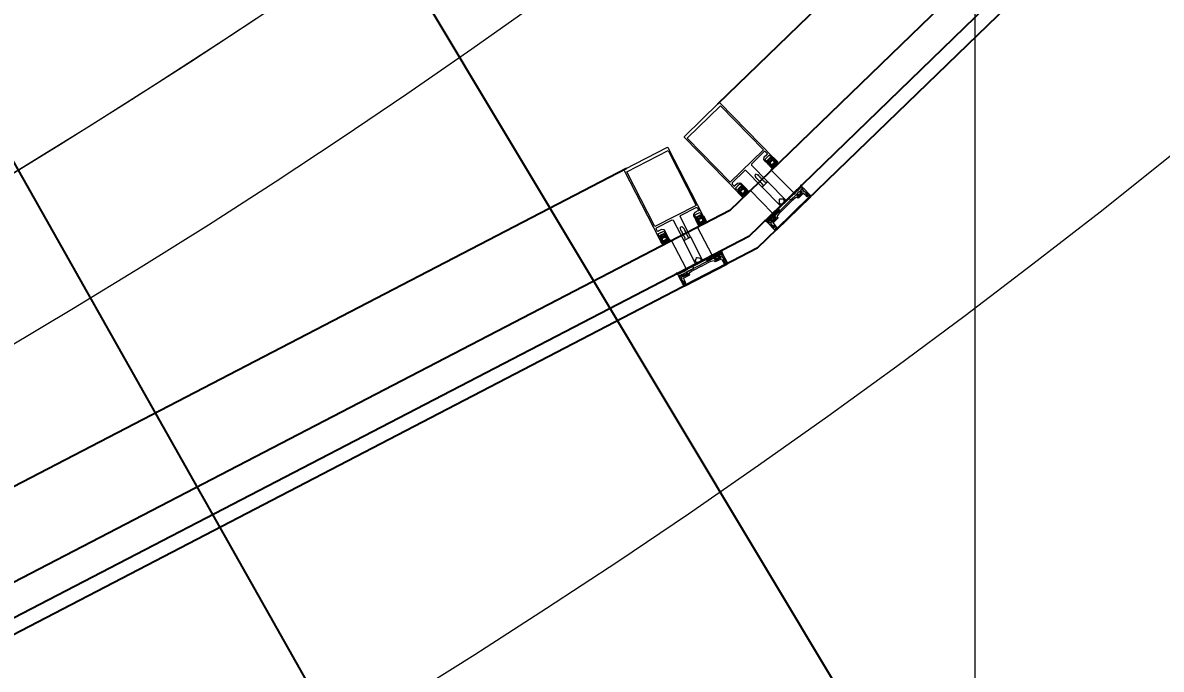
# Model space of a CAD drawing. Header units: millimetres. Extents: x -8417289 to 9420486, y 0 to 166066.
# Drawn here: x -57527 to -56055, y 107205 to 108042 of the extents above; entities that cross this region are included whole.
import ezdxf
from ezdxf import colors
from ezdxf.entities.mleader import LeaderData, LeaderLine
from ezdxf.math import Vec2, Vec3

# ---------------------------------------------------------------- set-up
doc = ezdxf.new("R2010")
doc.units = ezdxf.units.MM
doc.header["$MEASUREMENT"] = 0
doc.linetypes.add('CENTER', pattern=[2, 1.25, -0.25, 0.25, -0.25])
doc.layers.get('0').update_dxf_attribs({"color": 250, "lineweight": 9})
for name, color, linetype, lineweight in [('_АР ТЕКСТ', 250, 'Continuous', 25), ('АР_Оси', 195, 'Continuous', 9), ('АР_Перегородки витражные', 152, 'Continuous', 13), ('АР_Подоконники', 163, 'Continuous', 9), ('АР_Размеры дверей', 15, 'Continuous', 0), ('АР_Сущ Несущая стена', 216, 'Continuous', 30)]:
    doc.layers.add(name, color=color, linetype=linetype, lineweight=lineweight)
for name, color, linetype in [('Тонкая', 7, 'Continuous'), ('ТХ_привязки ЭО', 96, 'Continuous'), ('ТХ_привязки_ВК', 174, 'Continuous'), ('ТХ_привязки_СС', 3, 'Continuous')]:
    doc.layers.add(name, color=color, linetype=linetype)
doc.layers.get('АР_Размеры дверей').off()
doc.styles.add('ISOCPEUR', font='isocpeur.TTF')
pattern_1 = [(335.76716334, (-69115.3163, 318510.941), (0.651582564, 1.447617495), []), (65.76716334, (-69115.3163, 318510.941), (-1.447617495, 0.651582564), [])]

# ---------------------------------------------------------------- blocks, each defined once
blk = doc.blocks.new('_DotSmall')
at = {"color": 0, "linetype": 'ByBlock', "const_width": 0.5}
blk.add_lwpolyline([(-0.0625, 0, 1), (0.0625, 0, 1)], format="xyb", close=True, dxfattribs=at)
blk = doc.blocks.new('стойка витр.')
h = blk.add_hatch()
h.set_pattern_fill('ANSI37', scale=0.5, angle=-69.2328)
h.set_pattern_definition(pattern_1)
edge = h.paths.add_edge_path()
edge.add_line((-22.7, 14.1), (-23, 15))
edge.add_arc((-23.4, 14.9), 0.427, 20.7605, 72.3)
edge.add_arc((-23.2, 15.7), 0.427, 110.764, 252.288, ccw=False)
edge.add_line((-23.3, 16.1), (-22.3, 16.5))
edge.add_arc((-22.2, 16.3), 0.183, 20.749, 110.7854, ccw=False)
edge.add_line((-22.1, 16.4), (-22, 16.3))
edge.add_arc((-21.9, 16.3), 0.183, 200.7666, 335.778)
edge.add_line((-21.7, 16.3), (-21.1, 17.8))
edge.add_arc((-21.7, 18), 0.637, 344.3928, 381.7249)
edge.add_line((-21.1, 18.2), (-22.6, 22.1))
edge.add_arc((-23.2, 21.9), 0.637, 19.8094, 57.1415)
edge.add_line((-22.8, 22.4), (-24.3, 23.1))
edge.add_arc((-24.4, 23), 0.183, 65.7564, 200.7677)
edge.add_line((-24.5, 22.9), (-24.5, 22.8))
edge.add_arc((-24.7, 22.7), 0.183, -69.251, 20.7854, ccw=False)
edge.add_line((-24.6, 22.6), (-25.6, 22.2))
edge.add_arc((-25.8, 22.6), 0.427, 149.2464, 290.7703, ccw=False)
edge.add_arc((-26.5, 23), 0.427, 329.2344, 380.7738)
edge.add_line((-26.1, 23.2), (-26.5, 24.2))
edge.add_arc((-26.7, 24.1), 0.183, 20.749, 110.7854)
edge.add_line((-26.7, 24.3), (-33.5, 21.7))
edge.add_arc((-33.4, 21.4), 0.306, 107.612, 200.6883)
edge.add_line((-33.7, 21.3), (-33.4, 20.7))
edge.add_arc((-33.1, 20.8), 0.304, 200.7453, 225.8124)
edge.add_line((-33.3, 20.5), (-31.8, 18.9))
edge.add_arc((-32, 18.7), 0.305, -108.8628, 45.7814, ccw=False)
edge.add_arc((-28.7, 27.8), 9.95, 231.9543, 250.0412, ccw=False)
edge.add_arc((-35.1, 19.6), 0.4, 42.3093, 119.225)
edge.add_arc((-34.9, 19.6), 0.602, 134.395, 228.6478)
edge.add_arc((-28.5, 27.8), 11, 232.0873, 240.8889)
edge.add_arc((-36.9, 12.9), 6.09, 40.7589, 60.6144, ccw=False)
edge.add_arc((-32.5, 16.6), 0.305, -34.8959, 41.6027, ccw=False)
edge.add_line((-32.3, 16.5), (-32.8, 15.8))
edge.add_arc((-32.5, 15.6), 0.305, 145.1101, 256.4243)
edge.add_line((-32.6, 15.3), (-31.7, 15.1))
edge.add_arc((-31.8, 14.8), 0.305, -34.8899, 76.4243, ccw=False)
edge.add_line((-31.5, 14.6), (-32.1, 13.9))
edge.add_arc((-31.8, 13.7), 0.305, 145.1101, 256.4243)
edge.add_line((-31.9, 13.4), (-31, 13.2))
edge.add_arc((-31.1, 12.9), 0.305, -24.2247, 76.4204, ccw=False)
edge.add_line((-30.8, 12.8), (-31.6, 11.1))
edge.add_arc((-31.3, 11), 0.305, 155.7711, 290.7403)
edge.add_line((-31.2, 10.7), (-22.8, 13.9))
edge.add_arc((-22.9, 14.1), 0.183, 290.749, 380.749)
edge = h.paths.add_edge_path(flags=16)
edge.add_line((-23.1, 21), (-22.2, 18.6))
edge.add_arc((-22.7, 18.4), 0.541, -69.2328, 20.7672, ccw=False)
edge.add_line((-22.5, 17.9), (-23.4, 17.6))
edge.add_arc((-23.6, 18.1), 0.541, 200.7672, 290.7672, ccw=False)
edge.add_line((-24.1, 17.9), (-25, 20.3))
edge.add_arc((-24.5, 20.5), 0.541, 110.7672, 200.7672, ccw=False)
edge.add_line((-24.7, 21), (-23.8, 21.4))
edge.add_arc((-23.6, 20.8), 0.541, 20.7672, 110.7672, ccw=False)
edge = h.paths.add_edge_path(flags=16)
edge.add_line((-26.9, 20.3), (-25.5, 16.7))
edge.add_arc((-26, 16.5), 0.541, -69.2328, 20.7672, ccw=False)
edge.add_line((-25.8, 16), (-28.2, 15.1))
edge.add_arc((-28.4, 15.6), 0.541, 200.7672, 290.7672, ccw=False)
edge.add_line((-28.9, 15.4), (-30.3, 19))
edge.add_arc((-29.8, 19.2), 0.541, 110.7672, 200.7672, ccw=False)
edge.add_line((-30, 19.7), (-27.5, 20.6))
edge.add_arc((-27.4, 20.1), 0.541, 20.7672, 110.7672, ccw=False)
h = blk.add_hatch()
h.set_pattern_fill('ANSI37', scale=0.5, angle=-69.2328)
h.set_pattern_definition(pattern_1)
edge = h.paths.add_edge_path()
edge.add_line((-7.6, -25.6), (-7.3, -26.5))
edge.add_arc((-7.7, -26.7), 0.427, -30.7656, 20.7738, ccw=False)
edge.add_arc((-6.9, -27.1), 0.427, 149.2464, 290.7703)
edge.add_line((-6.8, -27.5), (-5.8, -27.1))
edge.add_arc((-5.8, -27), 0.183, 290.749, 380.7854)
edge.add_line((-5.7, -26.9), (-5.7, -26.8))
edge.add_arc((-5.5, -26.7), 0.183, 65.7564, 200.7677, ccw=False)
edge.add_line((-5.5, -26.5), (-4, -27.3))
edge.add_arc((-4.3, -27.8), 0.637, 19.8094, 57.1415, ccw=False)
edge.add_line((-3.7, -27.6), (-2.3, -31.5))
edge.add_arc((-2.9, -31.7), 0.637, -15.6072, 21.7249, ccw=False)
edge.add_line((-2.2, -31.9), (-2.8, -33.4))
edge.add_arc((-3, -33.4), 0.183, 200.7666, 335.778, ccw=False)
edge.add_line((-3.2, -33.4), (-3.2, -33.3))
edge.add_arc((-3.4, -33.4), 0.183, 20.749, 110.7854)
edge.add_line((-3.5, -33.2), (-4.5, -33.6))
edge.add_arc((-4.3, -34), 0.427, 110.764, 252.288)
edge.add_arc((-4.6, -34.8), 0.427, 20.7605, 72.3, ccw=False)
edge.add_line((-4.2, -34.6), (-3.8, -35.7))
edge.add_arc((-4, -35.7), 0.183, -69.251, 20.7854, ccw=False)
edge.add_line((-3.9, -35.9), (-10.6, -38.5))
edge.add_arc((-10.8, -38.2), 0.306, 200.846, 293.9223, ccw=False)
edge.add_line((-11, -38.3), (-11.3, -37.6))
edge.add_arc((-11, -37.5), 0.304, 175.722, 200.789, ccw=False)
edge.add_line((-11.3, -37.5), (-11.3, -35.2))
edge.add_arc((-11.6, -35.2), 0.305, 355.7529, 510.3972)
edge.add_arc((-3.1, -39.8), 9.95, 151.4932, 169.58)
edge.add_arc((-13.3, -38), 0.4, 282.3093, 359.225, ccw=False)
edge.add_arc((-13.2, -37.8), 0.602, 172.8865, 267.1393, ccw=False)
edge.add_arc((-2.9, -39.7), 11, 160.6454, 169.447, ccw=False)
edge.add_arc((-19.1, -34.1), 6.09, 340.92, 360.7754)
edge.add_arc((-13.3, -34), 0.305, 359.9316, 436.4302)
edge.add_line((-13.2, -33.7), (-14.1, -33.5))
edge.add_arc((-14, -33.2), 0.305, 145.1101, 256.4243, ccw=False)
edge.add_line((-14.3, -33), (-13.7, -32.3))
edge.add_arc((-14, -32.2), 0.305, 325.1101, 436.4243)
edge.add_line((-13.9, -31.9), (-14.8, -31.7))
edge.add_arc((-14.7, -31.4), 0.305, 145.1101, 256.4243, ccw=False)
edge.add_line((-15, -31.2), (-14.4, -30.5))
edge.add_arc((-14.7, -30.3), 0.305, 325.1139, 425.759)
edge.add_line((-14.6, -30), (-16.3, -29.3))
edge.add_arc((-16.2, -29), 0.305, 110.794, 245.7633, ccw=False)
edge.add_line((-16.3, -28.7), (-7.9, -25.5))
edge.add_arc((-7.8, -25.7), 0.183, 20.7854, 110.7854, ccw=False)
edge = h.paths.add_edge_path(flags=16)
edge.add_line((-3.3, -31.1), (-4.3, -28.7))
edge.add_arc((-4.8, -28.9), 0.541, 20.7672, 110.7672)
edge.add_line((-5, -28.3), (-5.9, -28.7))
edge.add_arc((-5.7, -29.2), 0.541, 110.7672, 200.7672)
edge.add_line((-6.2, -29.4), (-5.3, -31.8))
edge.add_arc((-4.8, -31.6), 0.541, 200.7672, 290.7672)
edge.add_line((-4.6, -32.1), (-3.7, -31.8))
edge.add_arc((-3.9, -31.3), 0.541, 290.7672, 380.7672)
edge = h.paths.add_edge_path(flags=16)
edge.add_line((-6.7, -33), (-8, -29.4))
edge.add_arc((-8.5, -29.6), 0.541, 20.7672, 110.7672)
edge.add_line((-8.7, -29.1), (-11.1, -30))
edge.add_arc((-10.9, -30.5), 0.541, 110.7672, 200.7672)
edge.add_line((-11.4, -30.7), (-10.1, -34.3))
edge.add_arc((-9.6, -34.1), 0.541, 200.7672, 290.7672)
edge.add_line((-9.4, -34.6), (-7, -33.7))
edge.add_arc((-7.2, -33.2), 0.541, 290.7672, 380.7672)
h = blk.add_hatch()
h.set_pattern_fill('ANSI37', scale=0.5, angle=-69.2328)
h.set_pattern_definition([(335.76716334, (-69115.9168, 318510.7132), (0.651582564, 1.447617495), []), (65.76716334, (-69115.9168, 318510.7132), (-1.447617495, 0.651582564), [])])
edge = h.paths.add_edge_path()
edge.add_arc((-61.4, -46.2), 0.549, 155.7657, 200.7672)
edge.add_line((-61.9, -46), (-61.2, -44.4))
edge.add_arc((-61, -44.5), 0.183, 20.7672, 155.7657)
edge.add_line((-60.9, -44.4), (-60.8, -44.6))
edge.add_arc((-60.6, -44.6), 0.183, 200.7672, 290.7672)
edge.add_line((-60.6, -44.7), (-59.4, -44.3))
edge.add_arc((-59.6, -43.9), 0.427, -69.2328, 72.2936)
edge.add_arc((-59.3, -43.1), 0.427, 200.7672, 252.2936)
edge.add_line((-59.7, -43.2), (-63, -34.5))
edge.add_arc((-62.7, -34.4), 0.305, 110.7672, 200.7672)
edge.add_line((-62.8, -34.1), (-60.6, -33.3))
edge.add_arc((-60.4, -33.6), 0.304, 76.4029, 110.7672)
edge.add_line((-60.4, -33.3), (-60.1, -33.6))
edge.add_arc((-108.2, -55.9), 53, 16.7114, 24.8229)
edge.add_line((-57.4, -40.6), (-57.9, -41.3))
edge.add_arc((-57.7, -41.5), 0.305, 145.1109, 256.4234)
edge.add_line((-57.7, -41.8), (-56.9, -42))
edge.add_arc((-57, -42.3), 0.305, -34.8891, 76.4234)
edge.add_line((-56.7, -42.5), (-57.2, -43.3))
edge.add_arc((-56.9, -43.5), 0.305, 145.1109, 256.4234)
edge.add_line((-57, -43.8), (-56.1, -44))
edge.add_arc((-56.2, -44.3), 0.305, -34.8891, 76.4234)
edge.add_line((-56, -44.4), (-56.5, -45.1))
edge.add_arc((-56.2, -45.3), 0.305, 145.1109, 256.4234)
edge.add_line((-56.3, -45.6), (-55.4, -45.8))
edge.add_arc((-55.5, -46.1), 0.305, -34.8891, 76.4234)
edge.add_line((-55.3, -46.3), (-55.8, -47))
edge.add_arc((-55.5, -47.2), 0.305, 145.1109, 256.4234)
edge.add_line((-55.6, -47.5), (-54.7, -47.8))
edge.add_arc((-54.8, -48.1), 0.305, -34.8891, 76.4234)
edge.add_line((-54.5, -48.3), (-55, -49))
edge.add_arc((-54.8, -49.1), 0.305, 145.1109, 256.4234)
edge.add_line((-54.8, -49.4), (-54, -49.6))
edge.add_arc((-54.1, -49.9), 0.305, -34.8891, 76.4234)
edge.add_line((-53.8, -50.1), (-54.3, -50.8))
edge.add_arc((-54.1, -51), 0.305, 145.1109, 256.4234)
edge.add_line((-54.1, -51.3), (-53.3, -51.5))
edge.add_arc((-53.4, -51.8), 0.305, -43.6751, 76.4279)
edge.add_line((-53.1, -52), (-53.8, -52.6))
edge.add_arc((-53.6, -52.8), 0.305, 136.3286, 262.7471)
edge.add_arc((-54.6, -61.1), 7.99, 59.586, 82.7471)
edge.add_arc((-50.7, -54.4), 0.305, 253.291, 419.586)
edge.add_arc((-52.6, -60.5), 6.03, 73.291, 110.7672)
edge.add_line((-54.7, -54.9), (-54.8, -54.9))
edge.add_arc((-55, -54.5), 0.427, 200.7672, 290.7672)
edge.add_line((-55.4, -54.7), (-56.7, -51.1))
edge.add_arc((-56.3, -51), 0.427, 149.2366, 200.7672)
edge.add_arc((-57, -50.5), 0.427, -30.7634, 40.0143)
edge.add_arc((-57, -50.5), 0.427, 40.0005, 110.7672)
edge.add_line((-57.2, -50.1), (-58.3, -50.6))
edge.add_arc((-58.3, -50.7), 0.183, 110.7672, 200.7672)
edge.add_line((-58.4, -50.8), (-58.4, -51))
edge.add_arc((-58.5, -51.1), 0.183, 245.7686, 380.7672)
edge.add_line((-58.6, -51.3), (-60.2, -50.6))
edge.add_arc((-60, -50.1), 0.549, 200.7672, 245.7686)
edge.add_line((-60.5, -50.3), (-61.9, -46.4))
edge = h.paths.add_edge_path(flags=16)
edge.add_arc((-59.4, -49), 0.541, 200.7672, 290.7672)
edge.add_line((-60.8, -46.8), (-59.9, -49.2))
edge.add_arc((-60.3, -46.6), 0.541, 110.7672, 200.7672)
edge.add_line((-59.3, -45.7), (-60.5, -46.1))
edge.add_arc((-59.1, -46.2), 0.541, 20.7672, 110.7672)
edge.add_line((-57.7, -48.4), (-58.6, -46))
edge.add_arc((-58.2, -48.6), 0.541, -69.2328, 20.7672)
edge.add_line((-59.2, -49.5), (-58, -49.1))
at = {"lineweight": 0, "ltscale": 100, "transparency": 33554687}
for points in [[(65.9, 59.3), (-26.6, 24.2), (-25.9, 22.2), (-25.3, 22), (-24.8, 22.1), (-25.2, 23.2), (-20.5, 24.9), (-19.2, 21.4), (-18.8, 21.3), (-19, 20.8), (-17.7, 17.4), (-22.4, 15.6), (-22.7, 16.5), (-23.2, 16.4), (-23.4, 15.7), (-22.8, 13.9), (-17.2, 16), (-16.2, 17), (-15.5, 19.8), (-15.4, 20.1), (-17, 24.3), (-17.4, 24.6), (-17.5, 25.4), (-13.7, 26.9), (-12.5, 26.3), (-4.3, 4.8), (-4.9, 3.6), (-32.7, -7), (-32.8, -7.4), (-32.4, -8.4), (-31.1, -9.1), (-30.3, -8.8), (-29.8, -9.1), (-28.6, -8.7), (-28.6, -8.2), (-28.2, -8.5), (-27, -8.1), (-26.9, -7.5), (-26.5, -7.9), (-25.3, -7.5), (-25.3, -6.9), (-24.8, -7.2), (-23.6, -6.8), (-23.6, -6.3), (-23.1, -6.6), (-21.9, -6.2), (-21.9, -5.6), (-21.5, -6), (-20.3, -5.6), (-20.2, -5), (-19.8, -5.3), (-18.6, -4.9), (-18.4, -4.3), (-18, -4.7), (-17.4, -4.4), (-15.1, -4.8), (-14.5, -6.4), (-15.8, -7.9), (-15.9, -8.7), (-16.3, -8.3), (-17.4, -8.8), (-17.6, -9.3), (-18, -9), (-19.1, -9.4), (-19.3, -10), (-19.7, -9.6), (-20.8, -10.1), (-20.9, -10.6), (-21.4, -10.3), (-22.5, -10.7), (-22.6, -11.2), (-23, -10.9), (-24.3, -11.3), (-24.3, -11.9), (-24.7, -11.5), (-25.8, -12), (-26, -12.5), (-26.4, -12.2), (-27.6, -12.6), (-27.6, -13.1), (-28.1, -12.8), (-29.3, -13.3), (-29.3, -13.8), (-29.9, -15.1), (-29.5, -16.2), (-29.1, -16.3), (-1.3, -5.8), (-0.1, -6.4), (8.1, -27.9), (7.6, -29.2), (3.8, -30.6), (3.2, -29.8), (3.4, -29.5), (1.7, -25.2), (1.6, -25.1), (-0.9, -23.4), (-2.3, -23.3), (-7.8, -25.4), (-7.2, -27.2), (-6.5, -27.6), (-6, -27.4), (-6.4, -26.4), (-1.7, -24.6), (-0.4, -28.2), (0, -28.3), (-0.2, -28.7), (1.1, -32.2), (-3.6, -33.9), (-3.9, -33), (-4.4, -33.2), (-4.6, -33.8), (-4, -35.7), (88.6, -0.5), (89.2, 0.7), (67.2, 58.7)], [(63.8, 56.3), (85.1, 0.2), (10.6, -28), (-10.6, 28)], [(-68.6, -58.5), (-90.2, -1.6), (-90, -1.3), (-89, -0.9), (-88.6, -1), (-87.7, -3.3), (-87.4, -3.4), (-86.7, -3.2), (-86.4, -2.8), (-87.3, -0.5), (-87.2, -0.2), (-82, 1.7), (-80.5, 1.3), (-79.7, 1.5), (-77.3, 4.2), (-77.8, 4.8), (-90.5, 0), (-91.4, -2), (-69.8, -59.1), (-67.8, -59.9), (-55.1, -55.1), (-55.2, -54.3), (-58.7, -53.8), (-59.5, -54.2), (-60.2, -55.7), (-65.4, -57.6), (-65.7, -57.4), (-66.6, -55.1), (-67, -55), (-67.7, -55.3), (-67.9, -55.6), (-67, -57.9), (-67.2, -58.3), (-68.2, -58.7)]]:
    blk.add_lwpolyline(points, close=True, dxfattribs=at)
at = {"color": 7, "lineweight": 0, "ltscale": 100, "transparency": 33554687}
for points in [[(-22.7, 14.1), (-23, 15, 0.228752), (-23.3, 15.3, -0.710164), (-23.3, 16.1), (-22.3, 16.5, -0.4144), (-22.1, 16.4), (-22, 16.3, 0.66825), (-21.7, 16.3), (-21.1, 17.8, 0.164348), (-21.1, 18.2), (-22.6, 22.1, 0.164348), (-22.8, 22.4), (-24.3, 23.1, 0.66825), (-24.5, 22.9), (-24.5, 22.8, -0.4144), (-24.6, 22.6), (-25.6, 22.2, -0.710164), (-26.1, 22.8, 0.228752), (-26.1, 23.2), (-26.5, 24.2, 0.4144), (-26.7, 24.3), (-33.5, 21.7, 0.430028), (-33.7, 21.3), (-33.4, 20.7, 0.109814), (-33.3, 20.5), (-31.8, 18.9, -0.800036), (-32.1, 18.4, -0.079083), (-34.8, 19.9, 0.348803), (-35.3, 20, 0.436125), (-35.3, 19.1, 0.038423), (-33.9, 18.2, -0.086853), (-32.3, 16.9, -0.346763), (-32.3, 16.5), (-32.8, 15.8, 0.527877), (-32.6, 15.3), (-31.7, 15.1, -0.527877), (-31.5, 14.6), (-32.1, 13.9, 0.527877), (-31.9, 13.4), (-31, 13.2, -0.469739), (-30.8, 12.8), (-31.6, 11.1, 0.667984), (-31.2, 10.7), (-22.8, 13.9, 0.414214)], [(-74.1, 3.3, 0.57795), (-74.3, 3.8), (-75.2, 3.8, -0.615334), (-75.4, 4.3, 0.101403), (-73.8, 7.1, 0.887085), (-74.4, 7.4, -0.164997), (-77.4, 4.9), (-77.5, 4.9, 0.414304), (-77.7, 4.3), (-76.4, 0.8, 0.228696), (-76.1, 0.5, -0.319049), (-75.8, 0.1, -0.319002), (-76.1, -0.3), (-77.2, -0.7, -0.4144), (-77.5, -0.6), (-77.6, -0.4, 0.668339), (-77.9, -0.4), (-78.6, -1.9, 0.198883), (-78.6, -2.4), (-77.2, -6.2, 0.198883), (-76.9, -6.5), (-75.3, -7.3, 0.668339), (-75.1, -7), (-75.1, -6.8, -0.4144), (-75, -6.6), (-73.9, -6.1, -0.710202), (-73.4, -6.7, 0.228696), (-73.4, -7.1), (-70.1, -15.8, 0.414362), (-69.7, -16), (-67.4, -15.1, 0.151171), (-67.3, -15), (-67.3, -14.6, 0.035408), (-69.9, -7.6), (-70.8, -7.4, -0.527868), (-71, -6.9), (-70.5, -6.2, 0.527868), (-70.6, -5.7), (-71.5, -5.4, -0.527868), (-71.7, -4.9), (-71.2, -4.2, 0.527868), (-71.4, -3.7), (-72.3, -3.5, -0.527868), (-72.4, -3.1), (-71.9, -2.4, 0.527868), (-72.1, -1.9), (-73, -1.7, -0.527868), (-73.1, -1.2), (-72.7, -0.4, 0.527868), (-72.8, 0.1), (-73.7, 0.3, -0.527868), (-73.9, 0.8), (-73.4, 1.5, 0.527868), (-73.5, 1.9), (-74.4, 2.1, -0.527868), (-74.6, 2.6)], [(-7.6, -25.6), (-7.3, -26.5, -0.228752), (-7.3, -26.9, 0.710164), (-6.8, -27.5), (-5.8, -27.1, 0.4144), (-5.7, -26.9), (-5.7, -26.8, -0.66825), (-5.5, -26.5), (-4, -27.3, -0.164348), (-3.7, -27.6), (-2.3, -31.5, -0.164348), (-2.2, -31.9), (-2.8, -33.4, -0.66825), (-3.2, -33.4), (-3.2, -33.3, 0.4144), (-3.5, -33.2), (-4.5, -33.6, 0.710164), (-4.5, -34.4, -0.228752), (-4.2, -34.6), (-3.8, -35.7, -0.4144), (-3.9, -35.9), (-10.6, -38.5, -0.430028), (-11, -38.3), (-11.3, -37.6, -0.109814), (-11.3, -37.5), (-11.3, -35.2, 0.800036), (-11.8, -35.1, 0.079083), (-12.9, -38, -0.348803), (-13.2, -38.4, -0.436125), (-13.8, -37.7, -0.038423), (-13.3, -36.1, 0.086853), (-13, -34, 0.346763), (-13.2, -33.7), (-14.1, -33.5, -0.527877), (-14.3, -33), (-13.7, -32.3, 0.527877), (-13.9, -31.9), (-14.8, -31.7, -0.527877), (-15, -31.2), (-14.4, -30.5, 0.469739), (-14.6, -30), (-16.3, -29.3, -0.667984), (-16.3, -28.7), (-7.9, -25.5, -0.414214)], [(-53.3, -51.5, -0.57795), (-53.1, -52), (-53.8, -52.6, 0.615334), (-53.6, -53.1, -0.101403), (-50.6, -54.2, -0.887085), (-50.8, -54.7, 0.164997), (-54.7, -54.9), (-54.8, -54.9, -0.414304), (-55.4, -54.7), (-56.7, -51.1, -0.228696), (-56.7, -50.8, 0.319049), (-56.7, -50.3, 0.319002), (-57.2, -50.1), (-58.3, -50.6, 0.4144), (-58.4, -50.8), (-58.4, -51, -0.668339), (-58.6, -51.3), (-60.2, -50.6, -0.198883), (-60.5, -50.3), (-61.9, -46.4, -0.198883), (-61.9, -46), (-61.2, -44.4, -0.668339), (-60.9, -44.4), (-60.8, -44.6, 0.4144), (-60.6, -44.7), (-59.4, -44.3, 0.710202), (-59.4, -43.5, -0.228696), (-59.7, -43.2), (-63, -34.5, -0.414362), (-62.8, -34.1), (-60.6, -33.3, -0.151171), (-60.4, -33.3), (-60.1, -33.6, -0.035408), (-57.4, -40.6), (-57.9, -41.3, 0.527868), (-57.7, -41.8), (-56.9, -42, -0.527868), (-56.7, -42.5), (-57.2, -43.3, 0.527868), (-57, -43.8), (-56.1, -44, -0.527868), (-56, -44.4), (-56.5, -45.1, 0.527868), (-56.3, -45.6), (-55.4, -45.8, -0.527868), (-55.3, -46.3), (-55.8, -47, 0.527868), (-55.6, -47.5), (-54.7, -47.8, -0.527868), (-54.5, -48.3), (-55, -49, 0.527868), (-54.8, -49.4), (-54, -49.6, -0.527868), (-53.8, -50.1), (-54.3, -50.8, 0.527868), (-54.1, -51.3)]]:
    blk.add_lwpolyline(points, format="xyb", close=True, dxfattribs=at)
at = {"color": 7}
for points in [[(-26.9, 20.3), (-25.5, 16.7, -0.414214), (-25.8, 16), (-28.2, 15.1, -0.414214), (-28.9, 15.4), (-30.3, 19, -0.414214), (-30, 19.7), (-27.5, 20.6, -0.414214)], [(-23.1, 21), (-22.2, 18.6, -0.414214), (-22.5, 17.9), (-23.4, 17.6, -0.414214), (-24.1, 17.9), (-25, 20.3, -0.414214), (-24.7, 21), (-23.8, 21.4, -0.414214)], [(-75.3, -1.9), (-74.4, -4.3, -0.414214), (-74.7, -5), (-75.9, -5.4, -0.414214), (-76.6, -5.1), (-77.5, -2.7, -0.414214), (-77.2, -2), (-76, -1.6, -0.414214)], [(-6.7, -33), (-8, -29.4, 0.414214), (-8.7, -29.1), (-11.1, -30, 0.414214), (-11.4, -30.7), (-10.1, -34.3, 0.414214), (-9.4, -34.6), (-7, -33.7, 0.414214)], [(-3.3, -31.1), (-4.3, -28.7, 0.414214), (-5, -28.3), (-5.9, -28.7, 0.414214), (-6.2, -29.4), (-5.3, -31.8, 0.414214), (-4.6, -32.1), (-3.7, -31.8, 0.414214)], [(-57.7, -48.4), (-58.6, -46, 0.414214), (-59.3, -45.7), (-60.5, -46.1, 0.414214), (-60.8, -46.8), (-59.9, -49.2, 0.414214), (-59.2, -49.5), (-58, -49.1, 0.414214)]]:
    blk.add_lwpolyline(points, format="xyb", close=True, dxfattribs=at)
at = {"color": 7, "lineweight": 0, "ltscale": 100, "transparency": 33554687}
for points in [[(-26.7, 24.3), (-26.7, 24.3)], [(-72, 0.1), (-72.9, -0.3)], [(-22.8, 13.9), (-22.8, 13.9)]]:
    blk.add_lwpolyline(points, dxfattribs=at)
at = {"lineweight": 0, "ltscale": 100, "transparency": 33554687}
for points in [[(-73.6, -6.3), (-74.2, -6), (-74.8, -6.2), (-74.4, -7.2), (-76.6, -8, -0.414362), (-77, -7.8), (-79.3, -1.5, -0.414326), (-78.7, -0.2), (-77.3, 0.4), (-76.9, -0.7), (-76.3, -0.4), (-76.1, 0.3), (-77.3, 3.5, 0.551224), (-77.8, 3.6), (-79.9, 1.3, -0.267349), (-80.9, 1.1), (-82.1, 1.4, 0.249629), (-82.6, 1.3), (-86.2, -1.9, 0.827043), (-85.6, -2.8), (-82.1, -1.5, -0.414326), (-80.8, -2.1), (-78.1, -9.1, 0.414326), (-76.8, -9.7), (-75.7, -9.2, -0.082799), (-71.8, -16.3), (-68.3, -25.6), (-67.9, -25.7), (-68.1, -26.1), (-64.6, -35.3, -0.082799), (-62.8, -43.1), (-63.9, -43.6, 0.414326), (-64.5, -44.9), (-61.9, -51.9, -0.414326), (-62.5, -53.2), (-66, -54.5, 0.827043), (-65.8, -55.6), (-61, -55.6, 0.249629), (-60.6, -55.4), (-59.9, -54.3, -0.267349), (-59, -53.9), (-55.9, -54.2, 0.551224), (-55.6, -53.7), (-56.8, -50.5), (-57.5, -50.1), (-58, -50.4), (-57.6, -51.4), (-59.1, -52, -0.414326), (-60.5, -51.4), (-62.8, -45.1, -0.414362), (-62.7, -44.7), (-60.5, -43.9), (-60.1, -44.8), (-59.6, -44.6), (-59.3, -43.9)], [(-32.4, -8.4), (-32.8, -7.4, 0.523933), (-33.2, -7.2), (-64.2, -18.9, 0.414326), (-64.5, -19.6), (-64.1, -20.9, 0.410627), (-63.4, -21.2), (-62.7, -21, 0.492552), (-62.6, -20.7), (-62.8, -20.2, -0.441111), (-62.6, -19.9), (-60.8, -19.3, -0.208057), (-59.9, -19.4, -0.000016), (-56.9, -20.8, -0.439819), (-56.4, -22.2, -0.000016), (-57.7, -25.2, -0.208057), (-58.3, -25.9), (-60.1, -26.6, -0.441111), (-60.4, -26.5), (-60.6, -26, 0.492552), (-60.9, -25.9), (-61.5, -26.1, 0.410627), (-61.8, -26.8), (-61.3, -28.1, 0.414326), (-60.6, -28.4), (-29.6, -16.6, 0.523933), (-29.5, -16.2), (-29.8, -15.2)]]:
    blk.add_lwpolyline(points, format="xyb", close=True, dxfattribs=at)
blk.add_lwpolyline([(-72.9, -0.3), (-54.8, -48), (-53.9, -47.7), (-72, 0.1)], close=True)
for points in [[(-69.8, -5.6), (-69.2, -5.9), (-30.9, 8.6), (-30.6, 9.2), (-31.2, 10.7)], [(-56.1, -42), (-55.8, -41.4), (-17.5, -26.8), (-16.8, -27.1), (-16.3, -28.6)]]:
    blk.add_lwpolyline(points, dxfattribs=at)
at = {"color": 7, "lineweight": 0, "ltscale": 100, "transparency": 33554687}
blk.add_arc((-33.4, 21.4), 0.305, 110.7562, 200.7779, dxfattribs=at)
blk = doc.blocks.new('A$Cd39b9c29')
at = {"color": 5, "ltscale": 150}
for p, q in [((2697.1, -4653.1), (4597.1, -2806.4)), ((2712.9, -4791.1), (4680.1, -2877.6)), ((2737.2, -4824.7), (4710.7, -2905.5)), ((2748.2, -4839.9), (4716.9, -2926.8)), ((2579, -4736.9), (225.8, -5964.7)), ((2712.9, -4791.1), (270.5, -6064.2)), ((2737.2, -4824.7), (287.4, -6102.1)), ((2748.2, -4839.9), (305.6, -6114.6))]:
    blk.add_line(p, q, dxfattribs=at)
at = {"layer": 'АР_Перегородки витражные', "xscale": -1, "rotation": 335.2360637764131}
blk.add_blockref('стойка витр.', (2734.6, -4733.5), dxfattribs=at)
at = {"layer": 'АР_Перегородки витражные', "rotation": 96.5025218508016}
blk.add_blockref('стойка витр.', (2642.5, -4798.3), dxfattribs=at)
blk = doc.blocks.new('A$Cec9b444d')
at = {"layer": 'Тонкая', "ltscale": 100, "rotation": 359.8999999999999}
blk.add_blockref('A$Cd39b9c29', (-19.1, 2.9), dxfattribs=at)
blk = doc.blocks.new('_Dot')
at = {"color": 0, "linetype": 'ByBlock', "lineweight": -2}
blk.add_line((-0.5, 0), (-1, 0), dxfattribs=at)
at = {"color": 0, "linetype": 'ByBlock', "const_width": 0.5}
blk.add_lwpolyline([(-0.25, 0, 1), (0.25, 0, 1)], format="xyb", close=True, dxfattribs=at)
blk = doc.blocks.new('_None')
blk = doc.blocks.new('_DotBlank')
at = {"color": 0, "linetype": 'ByBlock', "lineweight": -2}
blk.add_line((-0.5, 0), (-1, 0), dxfattribs=at)
blk.add_circle((0, 0), 0.5, dxfattribs=at)

msp = doc.modelspace()

# ---------------------------------------------------------------- linework, layer by layer
at = {"layer": 'АР_Оси', "linetype": 'CENTER', "ltscale": 1000}
msp.add_line((-56295.8, 134363.2), (-56295.8, 78630.8), dxfattribs=at)
at = {"layer": 'АР_Подоконники', "ltscale": 100}
for centre, radius, start, end in [((-62167.2, 115478.6), 8924.1, 271.10883, 356.40396), ((-62177.6, 115490.9), 8940.2, 271.69125, 356.32908)]:
    msp.add_arc(centre, radius, start, end, dxfattribs=at)
at = {"layer": 'АР_Сущ Несущая стена', "lineweight": 18, "ltscale": 100}
for centre, radius, start, end in [((-62185.9, 115502.6), 9144.3, 272.82064, 356.28873), ((-62178.2, 115484.6), 9778.7, 272.59255, 356.63539)]:
    msp.add_arc(centre, radius, start, end, dxfattribs=at)

# ---------------------------------------------------------------- block references
at = {"layer": 'АР_Размеры дверей', "ltscale": 100}
msp.add_blockref('A$Cec9b444d', (-59297.9, 112591.7), dxfattribs=at)

# ---------------------------------------------------------------- leaders
at = {"layer": '_АР ТЕКСТ'}
ml = msp.add_multileader_mtext('Standard', dxfattribs=at)
ml.set_content('{\\W0.8;-2,550}', color=256, style='ISOCPEUR')
ml.set_leader_properties(color=256, linetype='Continuous', lineweight=-1)
ml.set_arrow_properties(name='DOTSMALL')
ml.build(insert=Vec2(0, 0))
ml.multileader.update_dxf_attribs({"has_text_frame": 1, "text_left_attachment_type": 4, "text_right_attachment_type": 4, "dogleg_length": 100, "arrow_head_size": 180})
ctx = ml.context
ctx.base_point, ctx.char_height, ctx.arrow_head_size, ctx.landing_gap_size, ctx.plane_origin = Vec3(-302775.8, 123943.3, -2), 250, 180, 50, Vec3(-302295.5, 121699.2, -2)
ctx.left_attachment, ctx.right_attachment = 4, 4
notes = []
notes.append((ctx, [(0, (0, 0, 0), (0, 0), (1, 0), 1, [])]))
ctx.mtext.insert, ctx.mtext.width, ctx.mtext.defined_height, ctx.mtext.line_spacing_style, ctx.mtext.flow_direction = Vec3(-302725.8, 124276.6, -2), 801.086, 330.7, 2, 5
ml = msp.add_multileader_mtext('Standard', dxfattribs=at)
ml.set_content('{\\W0.8;-2,550}', color=256, style='ISOCPEUR')
ml.set_leader_properties(color=256, linetype='Continuous', lineweight=-1)
ml.set_arrow_properties(name='DOTSMALL')
ml.build(insert=Vec2(0, 0))
ml.multileader.update_dxf_attribs({"has_text_frame": 1, "text_left_attachment_type": 4, "text_right_attachment_type": 4, "dogleg_length": 100, "arrow_head_size": 180})
ctx = ml.context
ctx.base_point, ctx.char_height, ctx.arrow_head_size, ctx.landing_gap_size, ctx.plane_origin = Vec3(-314736, 120073.3, -2), 250, 180, 50, Vec3(-314255.7, 117829.3, -2)
ctx.left_attachment, ctx.right_attachment = 4, 4
notes.append((ctx, [(0, (0, 0, 0), (0, 0), (1, 0), 1, [])]))
ctx.mtext.insert, ctx.mtext.width, ctx.mtext.defined_height, ctx.mtext.line_spacing_style, ctx.mtext.flow_direction = Vec3(-314686, 120406.6, -2), 801.086, 330.7, 2, 5
at = {"layer": 'ТХ_привязки ЭО'}
ml = msp.add_multileader_mtext('Standard', dxfattribs=at)
ml.set_content('{\\fArial|b0|i0|c204|p34;Лючок в полу для подкл.: \\P- 1х2.4кВт/220В/1Ф - утюг с пароувлажнителем (поз. У036)\\P-1х3кВт/220В/1Ф - парогенератор (поз. У184)}', color=256, style='ISOCPEUR')
ml.set_leader_properties()
ml.set_arrow_properties(name='NONE')
ml.build(insert=Vec2(0, 0))
ml.multileader.update_dxf_attribs({"text_left_attachment_type": 6, "text_right_attachment_type": 6, "dogleg_length": 0.36})
ctx = ml.context
ctx.base_point, ctx.char_height, ctx.plane_origin = Vec3(-52134, 95534.7), 200, Vec3(-72113.1, 126364.3)
ctx.left_attachment, ctx.right_attachment = 6, 6
notes.append((ctx, [(0, (1, 1, 0), (-52134.4, 95534.7), (1, 0), 0.36, [(0, [(-71115.3, 122400.7), (-71276, 120780.6)], 0, [])])]))
ctx.mtext.insert, ctx.mtext.width, ctx.mtext.defined_height, ctx.mtext.flow_direction = Vec3(-52132, 95793.5), 5845.119, 1955.2, 5
ml = msp.add_multileader_mtext('Standard', dxfattribs=at)
ml.set_content('\\A1;{\\fArial|b0|i0|c204|p34;Вывод кабеля из пола \\Pдля подкл. духового шкафа (поз. У030)\\P\\A0;- 1х2.3/220В/1Ф}', color=256, style='ISOCPEUR')
ml.set_leader_properties()
ml.set_arrow_properties(name='NONE')
ml.build(insert=Vec2(0, 0))
ml.multileader.update_dxf_attribs({"text_left_attachment_type": 6, "text_right_attachment_type": 6, "dogleg_length": 0.36})
ctx = ml.context
ctx.base_point, ctx.char_height, ctx.plane_origin = Vec3(-52387, 100360.7), 200, Vec3(-39811.6, 76425.7)
ctx.left_attachment, ctx.right_attachment = 6, 6
notes.append((ctx, [(0, (1, 1, 0), (-52387.4, 100360.7), (1, 0), 0.36, [(0, [(-65295.8, 121750.7), (-65203.8, 121754.9)], 0, [])])]))
ctx.mtext.insert, ctx.mtext.width, ctx.mtext.defined_height, ctx.mtext.flow_direction = Vec3(-52385, 100600.7), 6431.678, 2006.8, 5
ml = msp.add_multileader_mtext('Standard', dxfattribs=at)
ml.set_content('\\A1;{\\fArial|b0|i0|c204|p34;Вывод кабеля из пола для подключения:\\Pварочная панель тип 2 (поз. У031)\\P\\A0;- 1х3.2кВт/220В/1Ф}', color=256, style='ISOCPEUR')
ml.set_leader_properties()
ml.set_arrow_properties(name='NONE')
ml.build(insert=Vec2(0, 0))
ml.multileader.update_dxf_attribs({"text_left_attachment_type": 6, "text_right_attachment_type": 6, "dogleg_length": 0.36})
ctx = ml.context
ctx.base_point, ctx.char_height, ctx.plane_origin = Vec3(-52457, 98860.7), 200, Vec3(-39591.6, 79809.9)
ctx.left_attachment, ctx.right_attachment = 6, 6
notes.append((ctx, [(0, (1, 1, 0), (-52457.4, 98860.7), (1, 0), 0.36, [(1, [(-65209.6, 121600.7), (-65295.8, 121600.7)], 0, [])])]))
ctx.mtext.insert, ctx.mtext.width, ctx.mtext.defined_height, ctx.mtext.flow_direction = Vec3(-52455, 99100.7), 6524.669, 1888.2, 5
ml = msp.add_multileader_mtext('Standard', dxfattribs=at)
ml.set_content('{\\fArial|b0|i0|c204|p34;Розетка на Н-\\fArial|b0|i0|c0|p34;2\\fArial|b0|i0|c204|p34;00мм от УЧП для подключения: \\P- 1х2.1 кВт/220В/1Ф -машина посудомоечная (поз. У02\\fArial|b0|i0|c0|p34;8\\fArial|b0|i0|c204|p34;)}', color=256, style='ISOCPEUR')
ml.set_leader_properties()
ml.set_arrow_properties(name='NONE')
ml.build(insert=Vec2(0, 0))
ml.multileader.update_dxf_attribs({"text_left_attachment_type": 6, "text_right_attachment_type": 6, "dogleg_length": 0.36})
ctx = ml.context
ctx.base_point, ctx.char_height, ctx.plane_origin = Vec3(-41299.8, 102358.7), 200, Vec3(-51782.3, 183595)
ctx.left_attachment, ctx.right_attachment = 6, 6
notes.append((ctx, [(0, (1, 1, 0), (-41300.1, 102358.7), (1, 0), 0.36, [(0, [(-62610.4, 119820.8)], 0, [])])]))
ctx.mtext.insert, ctx.mtext.width, ctx.mtext.flow_direction = Vec3(-41297.8, 102617.5), 6249.755, 5
ml = msp.add_multileader_mtext('Standard', dxfattribs=at)
ml.set_content('{\\fArial|b0|i0|c204|p34;Розетка на \\fArial|b0|i0|c0|p34;H-1\\fArial|b0|i0|c204|p34;8\\fArial|b0|i0|c0|p34;00\\fArial|b0|i0|c204|p34;мм от УЧП\\Pдля подкл.:\\P- 1х0.5кВт/220В/1Ф - доп. оборуд-е}', color=256, style='ISOCPEUR')
ml.set_leader_properties()
ml.set_arrow_properties(name='NONE')
ml.build(insert=Vec2(0, 0))
ml.multileader.update_dxf_attribs({"text_left_attachment_type": 6, "text_right_attachment_type": 6, "dogleg_length": 0.36})
ctx = ml.context
ctx.base_point, ctx.char_height, ctx.plane_origin = Vec3(-52314.5, 93759.2, 0), 200, Vec3(-63922, 150428.9, 0)
ctx.left_attachment, ctx.right_attachment = 6, 6
notes.append((ctx, [(0, (1, 1, 0), (-52314.9, 93759.2, 0), (1, 0), 0.36, [(1, [(-71313.3, 119699.9, 0)], 0, [])])]))
ctx.mtext.insert, ctx.mtext.width, ctx.mtext.flow_direction = Vec3(-52312.5, 94018, 0), 4801.524, 5
ml = msp.add_multileader_mtext('Standard', dxfattribs=at)
ml.set_content('\\A1;{\\fArial|b0|i0|c204|p34;Блок розеток, высота размещения верхнего края блока розеток 1100мм от УЧП \\Pдля подключения эл. оборуд-я :\\P- 1х1кВт/220В/1Ф - печь микроволновая (поз. У180)\\P- 1х0.5кВт/220В/1Ф - доп. оборудование}', color=256, style='ISOCPEUR')
ml.set_leader_properties()
ml.set_arrow_properties(name='NONE')
ml.build(insert=Vec2(0, 0))
ml.multileader.update_dxf_attribs({"text_left_attachment_type": 6, "text_right_attachment_type": 6, "dogleg_length": 0.36})
ctx = ml.context
ctx.base_point, ctx.char_height, ctx.plane_origin = Vec3(-51943, 104562.2), 200, Vec3(-43665.2, 180809.7)
ctx.left_attachment, ctx.right_attachment = 6, 6
notes.append((ctx, [(0, (1, 1, 0), (-51943.4, 104562.2), (1, 0), 0.36, [(0, [(-62608.3, 118920.7)], 0, [])])]))
ctx.mtext.insert, ctx.mtext.width, ctx.mtext.flow_direction = Vec3(-51941, 104821), 5719.061, 5
ml = msp.add_multileader_mtext('Standard', dxfattribs=at)
ml.set_content('{\\fArial|b0|i0|c204|p34;Блок розеток на Н-1800мм от УЧП\\Pдля подкл.:\\P- 1х0.1кВт/220В/1Ф - школьный информатор (поз. У224а)\\P- 3х0.5кВт/220В/1Ф - доп. оборуд-е}', color=256, style='ISOCPEUR')
ml.set_leader_properties()
ml.set_arrow_properties(name='NONE')
ml.build(insert=Vec2(0, 0))
ml.multileader.update_dxf_attribs({"text_left_attachment_type": 6, "text_right_attachment_type": 6, "dogleg_length": 0.36})
ctx = ml.context
ctx.base_point, ctx.char_height, ctx.plane_origin = Vec3(-40972, 107373.2, -0.6), 200, Vec3(-54402.5, 80387.5, -0.6)
ctx.left_attachment, ctx.right_attachment = 6, 6
notes.append((ctx, [(0, (1, 1, 0), (-40972.4, 107373.2, -0.6), (1, 0), 0.36, [(0, [(-60177, 118349.1, -0.6)], 0, [])])]))
ctx.mtext.insert, ctx.mtext.width, ctx.mtext.flow_direction = Vec3(-40970, 107632, -0.6), 7613.12, 5
ml = msp.add_multileader_mtext('Standard', dxfattribs=at)
ml.set_content('{\\fArial|b0|i0|c204|p34;Розетка на \\fArial|b0|i0|c0|p34;H-1\\fArial|b0|i0|c204|p34;8\\fArial|b0|i0|c0|p34;00\\fArial|b0|i0|c204|p34;мм от УЧП\\Pдля подкл.:\\P- 2х0.5кВт/220В/1Ф - доп. оборуд-е}', color=256, style='ISOCPEUR')
ml.set_leader_properties()
ml.set_arrow_properties(name='NONE')
ml.build(insert=Vec2(0, 0))
ml.multileader.update_dxf_attribs({"text_left_attachment_type": 6, "text_right_attachment_type": 6, "dogleg_length": 0.36})
ctx = ml.context
ctx.base_point, ctx.char_height, ctx.plane_origin = Vec3(-52237, 96950.2, 0), 200, Vec3(-56906.9, 172546.2, 0)
ctx.left_attachment, ctx.right_attachment = 6, 6
notes.append((ctx, [(0, (1, 1, 0), (-52237.4, 96950.2, 0), (1, 0), 0.36, [(1, [(-65295.8, 118338.2, 0)], 0, [])])]))
ctx.mtext.insert, ctx.mtext.width, ctx.mtext.flow_direction = Vec3(-52235, 97209, 0), 4801.524, 5
ml = msp.add_multileader_mtext('Standard', dxfattribs=at)
ml.set_content('{\\fArial|b0|i0|c204|p34;Розетка на \\fArial|b0|i0|c0|p34;H-1\\fArial|b0|i0|c204|p34;8\\fArial|b0|i0|c0|p34;00\\fArial|b0|i0|c204|p34;мм от УЧП\\Pдля подкл.:\\P- 1х0.5кВт/220В/1Ф - доп. оборуд-е}', color=256, style='ISOCPEUR')
ml.set_leader_properties()
ml.set_arrow_properties(name='NONE')
ml.build(insert=Vec2(0, 0))
ml.multileader.update_dxf_attribs({"text_left_attachment_type": 6, "text_right_attachment_type": 6, "dogleg_length": 0.36})
ctx = ml.context
ctx.base_point, ctx.char_height, ctx.plane_origin = Vec3(-52459.4, 92414.7, 0), 200, Vec3(-57060.8, 175026.2, 0)
ctx.left_attachment, ctx.right_attachment = 6, 6
notes.append((ctx, [(0, (1, 1, 0), (-52459.7, 92414.7, 0), (1, 0), 0.36, [(1, [(-66595.8, 112863.2, 0)], 0, [])])]))
ctx.mtext.insert, ctx.mtext.width, ctx.mtext.flow_direction = Vec3(-52457.4, 92673.5, 0), 4801.524, 5
at = {"layer": 'ТХ_привязки_ВК'}
ml = msp.add_multileader_mtext('Standard', dxfattribs=at)
ml.set_content('{\\fArial|b0|i0|c204|p34;Вентиль подвода хол. воды dy-15,\\A1;\\fArial|b0|i0|c0|p34;\\P\\pt3;\\A0;\\fArial|b0|i0|c204|p34;Выпуск канализации dy-50\\A1;\\fArial|b0|i0|c0|p34;\\P\\fArial|b0|i0|c204|p34;для подкл. питьев. фонтанчика (поз. У300б) }', color=256, style='ISOCPEUR')
ml.set_leader_properties()
ml.set_arrow_properties(name='DOT')
ml.build(insert=Vec2(0, 0))
ml.multileader.update_dxf_attribs({"text_left_attachment_type": 6, "text_right_attachment_type": 6, "dogleg_length": 0.36, "arrow_head_size": 100})
ctx = ml.context
ctx.base_point, ctx.char_height, ctx.arrow_head_size, ctx.plane_origin = Vec3(-41297.8, 100882.2), 200, 100, Vec3(-60990.2, 138209)
ctx.left_attachment, ctx.right_attachment = 6, 6
notes.append((ctx, [(0, (1, 1, 0), (-41298.1, 100882.2), (1, 0), 0.36, [(1, [(-61945.8, 118400.5)], 0, [])])]))
ctx.mtext.insert, ctx.mtext.width, ctx.mtext.flow_direction = Vec3(-41295.8, 101141), 6334.666, 5
ml = msp.add_multileader_mtext('Standard', dxfattribs=at)
ml.set_content('\\A1;\\pxql,t3;{\\fArial|b0|i0|c204|p34;В\\A0;ентили подвода хол. и гор. воды dy-15, \\fArial|b0|i0|c0|p34;h-\\fArial|b0|i0|c204|p34;5\\fArial|b0|i0|c0|p34;00\\fArial|b0|i0|c204|p34;мм\\fArial|b0|i0|c0|p34; \\fArial|b0|i0|c204|p34;от УЧП, \\P\\ptz;Выпуск - канализация dy-50, \\fArial|b0|i0|c0|p34;h-\\fArial|b0|i0|c204|p34;450мм\\fArial|b0|i0|c0|p34; \\fArial|b0|i0|c204|p34;от УЧП\\P\\pt3;\\A1;-высота установки 700мм от УЧП \\P\\ptz;\\A0;для подкл. раковины (поз. У007)}', color=256, style='ISOCPEUR')
ml.set_leader_properties()
ml.set_arrow_properties(name='DOT')
ml.build(insert=Vec2(0, 0))
ml.multileader.update_dxf_attribs({"text_left_attachment_type": 6, "text_right_attachment_type": 6, "dogleg_length": 0.36, "arrow_head_size": 100})
ctx = ml.context
ctx.base_point, ctx.char_height, ctx.arrow_head_size, ctx.plane_origin = Vec3(-16066, 108963.2), 200, 100, Vec3(-13528.5, 108763.3)
ctx.left_attachment, ctx.right_attachment = 6, 6
notes.append((ctx, [(0, (1, 1, 0), (-16066.4, 108963.2), (1, 0), 0.36, [(1, [(-59700.7, 79869.5)], 0, [])])]))
ctx.mtext.insert, ctx.mtext.width, ctx.mtext.defined_height, ctx.mtext.flow_direction = Vec3(-16064, 109222), 11731.073, 3256.3, 5
at = {"layer": 'ТХ_привязки_СС'}
ml = msp.add_multileader_mtext('Standard', dxfattribs=at)
ml.set_content('{\\fArial|b0|i0|c204|p34;Точка доступа \\fArial|b0|i0|c0|p34;Wi-Fi (\\fArial|b0|i0|c204|p34;ТД \\fArial|b0|i0|c0|p34;WiFi \\fArial|b0|i0|c204|p34;МЭШ\\fArial|b0|i0|c0|p34;)\\fArial|b0|i0|c204|p34;:\\P\\A1;-1хRJ45\\P-\\fArial|b0|i0|c0|p34;H-\\fArial|b0|i0|c204|p34;не выше 150мм от уровня подвесного потолка}', color=256, style='ISOCPEUR')
ml.set_leader_properties()
ml.set_arrow_properties(name='DOTBLANK')
ml.build(insert=Vec2(0, 0))
ml.multileader.update_dxf_attribs({"text_left_attachment_type": 6, "text_right_attachment_type": 6, "dogleg_length": 0.36, "arrow_head_size": 150})
ctx = ml.context
ctx.base_point, ctx.char_height, ctx.arrow_head_size, ctx.plane_origin = Vec3(-41297.8, 104322.9), 200, 150, Vec3(-43016.7, 126592.6)
ctx.left_attachment, ctx.right_attachment = 6, 6
notes.append((ctx, [(0, (1, 1, 0), (-41298.1, 104322.9), (1, 0), 0.36, [(3, [(-60646.8, 118338.6)], 0, [])])]))
ctx.mtext.insert, ctx.mtext.width, ctx.mtext.defined_height, ctx.mtext.flow_direction = Vec3(-41295.8, 104564), 5088.693, 240, 5
ml = msp.add_multileader_mtext('Standard', dxfattribs=at)
ml.set_content('\\A1;{\\fArial|b0|i0|c204|p34;Розетка на \\fArial|b0|i0|c0|p34;H-\\fArial|b0|i0|c204|p34;18\\fArial|b0|i0|c0|p34;00\\fArial|b0|i0|c204|p34;мм от УЧП\\Pдля подкл. школьн. информатора (поз. У224а):\\P-1хRJ45}', color=256, style='ISOCPEUR')
ml.set_leader_properties()
ml.set_arrow_properties(name='NONE')
ml.build(insert=Vec2(0, 0))
ml.multileader.update_dxf_attribs({"text_left_attachment_type": 6, "text_right_attachment_type": 6, "dogleg_length": 0.36})
ctx = ml.context
ctx.base_point, ctx.char_height, ctx.plane_origin = Vec3(-40999, 105674.5, -0.6), 200, Vec3(-49875.7, 94156.9, -0.6)
ctx.left_attachment, ctx.right_attachment = 6, 6
notes.append((ctx, [(0, (1, 1, 0), (-40999.4, 105674.5, -0.6), (1, 0), 0.36, [(0, [(-60427.5, 118339.1, -0.6)], 0, [])])]))
ctx.mtext.insert, ctx.mtext.width, ctx.mtext.defined_height, ctx.mtext.flow_direction = Vec3(-40997, 105914.5, -0.6), 7626.761, 567.4, 5
for ctx, leaders in notes:
    for number, flags, end, landing, length, lines in leaders:
        leader = LeaderData()
        leader.index, (leader.has_last_leader_line, leader.has_dogleg_vector, leader.attachment_direction) = number, flags
        leader.last_leader_point, leader.dogleg_vector, leader.dogleg_length = Vec3(end), Vec3(landing), length
        for number, points, colour, breaks in lines:
            line = LeaderLine()
            line.index, line.vertices, line.color, line.breaks = number, Vec3.list(points), colors.encode_raw_color(colour), breaks
            leader.lines.append(line)
        ctx.leaders.append(leader)

doc.saveas('drawing.dxf')
